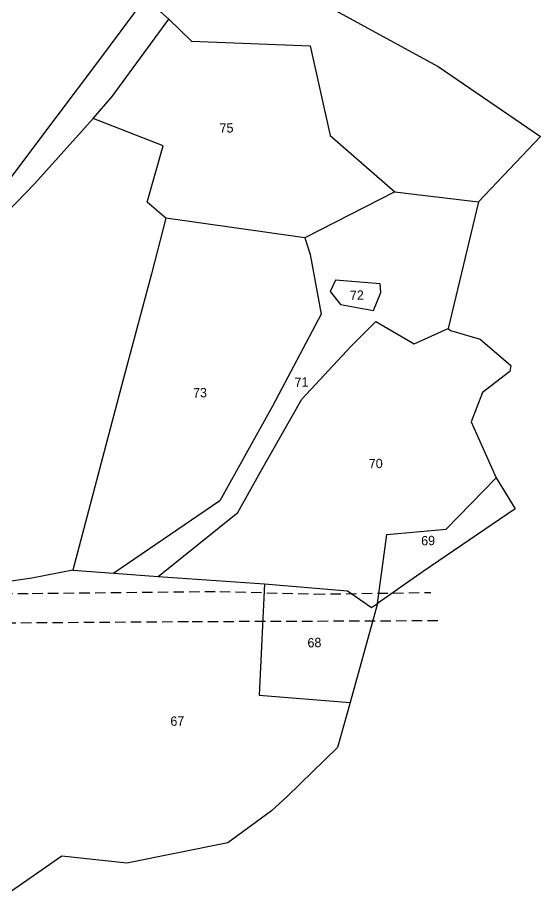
# Model space of a CAD drawing. Header units: metres. Extents: x 289662 to 290738, y 2016260 to 2018343.
# Drawn here: x 290378 to 290627.9, y 2017586.7 to 2018007.6 of the extents above; entities that cross this region are included whole.
import ezdxf
from ezdxf.enums import TextEntityAlignment as Align

# ---------------------------------------------------------------- set-up
doc = ezdxf.new("R2010")
doc.units = ezdxf.units.M
doc.linetypes.add('DASHED', pattern=[0.75, 0.5, -0.25])
for name, color, linetype in [('LINE_CARTTRACK', 2, 'DASHED'), ('POLY_PARCEL', 6, 'Continuous'), ('TEXT_PARCEL', 7, 'Continuous'), ('V_BOUND_LINE', 7, 'Continuous')]:
    doc.layers.add(name, color=color, linetype=linetype)
doc.styles.add('TEXT_MAP', font='', dxfattribs={"height": 2.5})
doc.styles.get('TEXT_MAP').set_extended_font_data('Kruti Dev 050')

msp = doc.modelspace()

# ---------------------------------------------------------------- linework, layer by layer
at = {"layer": 'LINE_CARTTRACK', "ltscale": 10}
for p, q in [((290385.03, 2017732.75), (290474.61, 2017733.67)), ((290474.61, 2017733.67), (290520, 2017732.39)), ((290520, 2017732.39), (290575.45, 2017733.17)), ((290303.15, 2017732.06), (290385.03, 2017732.75)), ((290459.64, 2017719.14), (290344.3, 2017718.32)), ((290578.94, 2017719.63), (290459.64, 2017719.14))]:
    msp.add_line(p, q, dxfattribs=at)
at = {"layer": 'POLY_PARCEL'}
for p, q in [((290438.93, 2018017.11), (290416.15, 2017986.26)), ((290450.29, 2018006.87), (290438.93, 2018017.11)), ((290423.24, 2017969.91), (290450.29, 2018006.87)), ((290450.29, 2018006.87), (290461.12, 2017996.33)), ((290461.12, 2017996.33), (290517.93, 2017994.1)), ((290517.93, 2017994.1), (290527.41, 2017951.28)), ((290416.15, 2017986.26), (290396.27, 2017959.84)), ((290414.22, 2017959.39), (290423.24, 2017969.91)), ((290396.27, 2017959.84), (290364.33, 2017917.46)), ((290386.28, 2017928.45), (290414.22, 2017959.39)), ((290447.64, 2017946.33), (290414.22, 2017959.39)), ((290527.41, 2017951.28), (290558.33, 2017924.42)), ((290439.89, 2017919.56), (290447.64, 2017946.33)), ((290351.3, 2017892.41), (290386.28, 2017928.45)), ((290558.33, 2017924.42), (290515.33, 2017902.51)), ((290558.33, 2017924.42), (290572.89, 2017922.64)), ((290572.89, 2017922.64), (290598.3, 2017919.64)), ((290448.93, 2017911.92), (290439.89, 2017919.56)), ((290448.93, 2017911.92), (290441.99, 2017885.35)), ((290515.33, 2017902.51), (290448.93, 2017911.92)), ((290515.33, 2017902.51), (290517.82, 2017894.54)), ((290517.82, 2017894.54), (290523.19, 2017865.99)), ((290441.99, 2017885.35), (290427.73, 2017831.84)), ((290529.9, 2017882.34), (290527.39, 2017876.93)), ((290551.34, 2017880.49), (290529.9, 2017882.34)), ((290551.64, 2017876.4), (290551.34, 2017880.49)), ((290527.39, 2017876.93), (290532.39, 2017870.66)), ((290548.16, 2017867.75), (290551.64, 2017876.4)), ((290532.39, 2017870.66), (290548.16, 2017867.75)), ((290523.19, 2017865.99), (290499.81, 2017822.11)), ((290537.41, 2017850.76), (290549.17, 2017862.5)), ((290549.17, 2017862.5), (290567.53, 2017851.9)), ((290567.53, 2017851.9), (290583.86, 2017859.25)), ((290513.91, 2017825.5), (290537.41, 2017850.76)), ((290427.73, 2017831.84), (290404.49, 2017743.75)), ((290499.81, 2017822.11), (290474.74, 2017776.87)), ((290494.06, 2017790.74), (290513.91, 2017825.5)), ((290483.25, 2017771.43), (290494.06, 2017790.74)), ((290582.93, 2017763.4), (290606.77, 2017787.91)), ((290474.74, 2017776.87), (290424.02, 2017742.36)), ((290445.23, 2017740.85), (290483.25, 2017771.43)), ((290554.53, 2017760.78), (290582.93, 2017763.4)), ((290550.06, 2017727.85), (290554.53, 2017760.78)), ((290404.49, 2017743.75), (290384.78, 2017740.01)), ((290404.49, 2017743.75), (290424.02, 2017742.36)), ((290424.02, 2017742.36), (290445.23, 2017740.85)), ((290384.78, 2017740.01), (290310.79, 2017729.07)), ((290445.23, 2017740.85), (290496.09, 2017737.23)), ((290496.09, 2017737.23), (290493.53, 2017684.1)), ((290496.09, 2017737.23), (290535.63, 2017733.97)), ((290535.63, 2017733.97), (290547.13, 2017726.02)), ((290547.13, 2017726.02), (290550.06, 2017727.85)), ((290493.53, 2017684.1), (290536.9, 2017680.68))]:
    msp.add_line(p, q, dxfattribs=at)
at = {"layer": 'V_BOUND_LINE'}
for p, q in [((290522.71, 2018015.04), (290578.99, 2017984.33)), ((290578.99, 2017984.33), (290627.89, 2017950.84)), ((290627.89, 2017950.84), (290598.3, 2017919.64)), ((290598.3, 2017919.64), (290583.86, 2017859.25)), ((290583.86, 2017859.25), (290584.99, 2017858.2)), ((290584.99, 2017858.2), (290599.13, 2017854.07)), ((290599.13, 2017854.07), (290613.71, 2017841.58)), ((290613.25, 2017838.66), (290600.26, 2017828.62)), ((290613.71, 2017841.58), (290613.25, 2017838.66)), ((290600.26, 2017828.62), (290594.85, 2017814.63)), ((290594.85, 2017814.63), (290606.77, 2017787.91)), ((290606.77, 2017787.91), (290615.77, 2017773.07)), ((290615.77, 2017773.07), (290571.87, 2017743.18)), ((290571.87, 2017743.18), (290550.06, 2017727.85)), ((290550.06, 2017727.85), (290536.9, 2017680.68)), ((290536.9, 2017680.68), (290530.95, 2017659.12)), ((290530.95, 2017659.12), (290506.89, 2017635.83)), ((290506.89, 2017635.83), (290499.45, 2017628.87)), ((290499.45, 2017628.87), (290478.59, 2017613.69)), ((290478.59, 2017613.69), (290430.21, 2017604.01)), ((290399.15, 2017607.27), (290369.27, 2017586.67)), ((290430.21, 2017604.01), (290399.15, 2017607.27))]:
    msp.add_line(p, q, dxfattribs=at)

# ---------------------------------------------------------------- texts
at = {"layer": 'TEXT_PARCEL', "style": 'TEXT_MAP'}
for s, p in [('75', (290477.89, 2017954.88)), ('72', (290540.18, 2017875.13)), ('71', (290513.71, 2017833.56)), ('73', (290465.2, 2017828.53)), ('70', (290549.21, 2017794.72)), ('69', (290574.24, 2017757.94)), ('68', (290519.89, 2017709.24)), ('67', (290454.38, 2017671.81))]:
    msp.add_text(s, height=4.469, rotation=1.7152, dxfattribs=at).set_placement(p, align=Align.MIDDLE)

doc.saveas('drawing.dxf')
